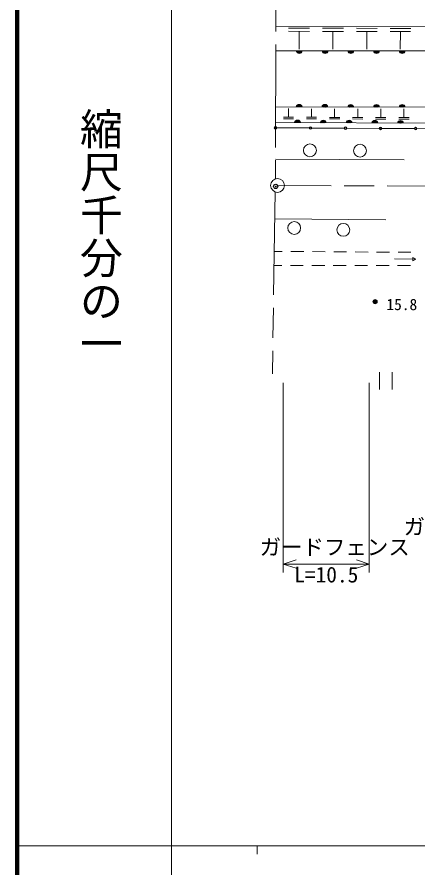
# Model space of a CAD drawing. Units: millimetres, scale not verified. Extents: x 40000 to 680000, y 20000 to 380000.
# Drawn here: x 40000 to 86760, y 202409 to 301546 of the extents above; entities that cross this region are included whole.
import ezdxf
from ezdxf.enums import TextEntityAlignment as Align

# ---------------------------------------------------------------- set-up
doc = ezdxf.new("R2010")
doc.units = ezdxf.units.MM
doc.header["$LTSCALE"] = 1000
doc.header["$PDMODE"] = 32
doc.header["$PDSIZE"] = 500
doc.linetypes.add('CHAIN', pattern=[18.5, 12, -1.5, 3.5, -1.5])
for name, color, linetype, lineweight in [('M-BGD', 7, 'Continuous', 13), ('M-BMK', 2, 'CHAIN', 13), ('M-BMK-SRVR', 3, 'Continuous', 13), ('M-STR-HTXT', 7, 'Continuous', 13), ('M-TTL', 2, 'Continuous', 140), ('M-TTL-BAND', 7, 'Continuous', 13)]:
    doc.layers.add(name, color=color, linetype=linetype, lineweight=lineweight)
doc.layers.add('M-OTRS', color=6, linetype='Continuous')
doc.styles.add('@ＭＳ ゴシック', font='')
doc.styles.add('ＭＳ ゴシック', font='')
doc.styles.get('@ＭＳ ゴシック').set_extended_font_data('@MS Gothic')
doc.styles.get('ＭＳ ゴシック').set_extended_font_data('MS Gothic')

msp = doc.modelspace()

# ---------------------------------------------------------------- linework, layer by layer
at = {"layer": 'M-BGD'}
for p, q in [((70190, 300455), (144665, 300235)), ((71672, 299883), (74122, 299876)), ((71673, 300251), (74123, 300244)), ((72897, 299880), (72891, 297797)), ((75629, 299874), (78064, 299867)), ((75630, 300239), (78065, 300232)), ((76847, 299870), (76840, 297801)), ((79571, 299865), (81992, 299857)), ((79573, 300228), (81993, 300220)), ((80782, 299861), (80776, 297804)), ((83499, 299855), (85905, 299848)), ((83500, 300216), (85906, 300209)), ((84702, 299852), (84696, 297807)), ((70181, 297595), (144663, 297654)), ((144659, 290936), (70160, 291071)), ((71673, 289869), (71676, 290869)), ((74353, 289861), (74356, 290864)), ((77037, 289852), (77040, 290859)), ((79725, 289844), (79729, 290854)), ((82418, 289835), (82422, 290849)), ((85115, 289827), (85119, 290844)), ((72260, 289691), (71084, 289695)), ((72261, 289867), (71085, 289871)), ((74942, 289682), (73762, 289686)), ((74943, 289859), (73763, 289863)), ((77628, 289673), (76444, 289677)), ((77629, 289850), (76445, 289854)), ((80320, 289842), (79131, 289846)), ((80319, 289663), (79131, 289667)), ((83014, 289654), (81821, 289658)), ((83015, 289833), (81822, 289837)), ((85713, 289645), (84516, 289649)), ((85714, 289825), (84517, 289829)), ((144287, 288915), (70155, 289257)), ((74085, 288618), (70303, 288639)), ((78168, 288595), (74385, 288616)), ((82251, 288573), (78468, 288594)), ((86333, 288550), (82551, 288571)), ((90416, 288527), (86633, 288548)), ((70141, 284999), (85144, 284916)), ((82994, 277900), (70067, 278035)), ((70940, 274235), (70007, 274241)), ((73440, 274219), (71940, 274229)), ((75940, 274202), (74440, 274212)), ((78440, 274185), (76940, 274195)), ((80940, 274169), (79440, 274179)), ((83440, 274152), (81940, 274162)), ((85940, 274135), (84440, 274145)), ((84019, 273384), (86518, 273321)), ((86139, 273143), (86148, 273518)), ((86518, 273321), (86139, 273143)), ((86148, 273518), (86518, 273321)), ((70887, 272614), (69982, 272614)), ((73387, 272613), (71887, 272613)), ((75887, 272613), (74387, 272613)), ((78387, 272613), (76887, 272613)), ((80887, 272613), (79387, 272613)), ((83387, 272613), (81887, 272613)), ((85887, 272612), (84387, 272613)), ((82260, 260164), (82260, 258164)), ((83760, 260164), (83760, 258164))]:
    msp.add_line(p, q, dxfattribs=at)
for centre, radius in [((70153, 288640), 150), ((70153, 288640), 120), ((70153, 288640), 100), ((74235, 288617), 150), ((74235, 288617), 120), ((74235, 288617), 100), ((78318, 288595), 150), ((78318, 288595), 120), ((78318, 288595), 100), ((82401, 288572), 150), ((82401, 288572), 120), ((82401, 288572), 100), ((86483, 288549), 150), ((86483, 288549), 120), ((86483, 288549), 100), ((74155, 286012), 750), ((80001, 285970), 750), ((72328, 276972), 750), ((78052, 276747), 750), ((81750, 268382), 250), ((81750, 268382), 204), ((81750, 268382), 159), ((81750, 268382), 114), ((81750, 268382), 68.2), ((81750, 268382), 22.7)]:
    msp.add_circle(centre, radius, dxfattribs=at)
for centre, radius, start, end in [((72922, 297652), 354, 188.84241, 351.24759), ((72922, 297652), 283, 191.06645, 349.02355), ((72922, 297652), 212, 194.81278, 345.27723), ((72922, 297652), 142, 202.52451, 337.5655), ((72922, 297652), 100, 212.84217, 327.24783), ((75922, 297654), 354, 188.84241, 351.24759), ((75922, 297654), 283, 191.06645, 349.02355), ((75922, 297654), 212, 194.81278, 345.27723), ((75922, 297654), 142, 202.52451, 337.5655), ((75922, 297654), 100, 212.84217, 327.24783), ((78922, 297656), 354, 188.84241, 351.24759), ((78922, 297656), 283, 191.06645, 349.02355), ((78922, 297656), 212, 194.81278, 345.27723), ((78922, 297656), 142, 202.52451, 337.5655), ((78922, 297656), 100, 212.84217, 327.24783), ((81922, 297659), 354, 188.84241, 351.24759), ((81922, 297659), 283, 191.06645, 349.02355), ((81922, 297659), 212, 194.81278, 345.27723), ((81922, 297659), 142, 202.52451, 337.5655), ((81922, 297659), 100, 212.84217, 327.24783), ((84922, 297661), 354, 188.84241, 351.24759), ((84922, 297661), 283, 191.06645, 349.02355), ((84922, 297661), 212, 194.81278, 345.27723), ((84922, 297661), 142, 202.52451, 337.5655), ((84922, 297661), 100, 212.84217, 327.24783), ((72910, 291012), 354, 8.69322, 171.0984), ((72910, 291012), 283, 10.91726, 168.87436), ((72910, 291012), 212, 14.66358, 165.12803), ((72910, 291012), 142, 22.37531, 157.4163), ((72910, 291012), 100, 32.69298, 147.09864), ((75910, 291007), 354, 8.69322, 171.0984), ((75910, 291007), 283, 10.91726, 168.87436), ((75910, 291007), 212, 14.66358, 165.12803), ((75910, 291007), 142, 22.37531, 157.4163), ((75910, 291007), 100, 32.69298, 147.09864), ((78910, 291001), 354, 8.69322, 171.0984), ((78910, 291001), 283, 10.91726, 168.87436), ((78910, 291001), 212, 14.66358, 165.12803), ((78910, 291001), 142, 22.37531, 157.4163), ((78910, 291001), 100, 32.69298, 147.09864), ((81910, 290996), 354, 8.69322, 171.0984), ((81910, 290996), 283, 10.91726, 168.87436), ((81910, 290996), 212, 14.66358, 165.12803), ((81910, 290996), 142, 22.37531, 157.4163), ((81910, 290996), 100, 32.69298, 147.09864), ((84910, 290990), 354, 8.69322, 171.0984), ((84910, 290990), 283, 10.91726, 168.87436), ((84910, 290990), 212, 14.66358, 165.12803), ((84910, 290990), 142, 22.37531, 157.4163), ((84910, 290990), 100, 32.69298, 147.09864), ((72721, 289191), 354, 8.53289, 170.93806), ((75721, 289177), 354, 8.53289, 170.93806), ((78721, 289163), 354, 8.53289, 170.93806), ((81721, 289150), 354, 8.53289, 170.93806), ((84721, 289136), 354, 8.53289, 170.93806), ((72721, 289191), 283, 10.75692, 168.71402), ((72721, 289191), 212, 14.50325, 164.9677), ((72721, 289191), 142, 22.21498, 157.25597), ((72721, 289191), 100, 32.53264, 146.93831), ((75721, 289177), 283, 10.75692, 168.71402), ((75721, 289177), 212, 14.50325, 164.9677), ((75721, 289177), 142, 22.21498, 157.25597), ((75721, 289177), 100, 32.53264, 146.93831), ((78721, 289163), 283, 10.75692, 168.71402), ((78721, 289163), 212, 14.50325, 164.9677), ((78721, 289163), 142, 22.21498, 157.25597), ((78721, 289163), 100, 32.53264, 146.93831), ((81721, 289150), 283, 10.75692, 168.71402), ((81721, 289150), 212, 14.50325, 164.9677), ((81721, 289150), 142, 22.21498, 157.25597), ((81721, 289150), 100, 32.53264, 146.93831), ((84721, 289136), 283, 10.75692, 168.71402), ((84721, 289136), 212, 14.50325, 164.9677), ((84721, 289136), 142, 22.21498, 157.25597), ((84721, 289136), 100, 32.53264, 146.93831)]:
    msp.add_arc(centre, radius, start, end, dxfattribs=at)
at = {"layer": 'M-BMK'}
for p, q in [((70300, 335358), (70134, 282682)), ((169150, 281485), (70379, 281921)), ((70116, 281166), (69783, 259976))]:
    msp.add_line(p, q, dxfattribs=at)
at = {"layer": 'M-BMK-SRVR'}
msp.add_circle((70379, 281921), 800, dxfattribs=at)
at = {"layer": 'M-OTRS'}
msp.add_point((70163, 281807), dxfattribs=at)
at = {"layer": 'M-STR-HTXT'}
for p, q in [((71043, 258935), (71043, 236820)), ((81082, 258935), (81082, 236820)), ((71043, 237820), (72543, 238320)), ((81082, 237820), (79582, 238320)), ((71043, 237820), (81082, 237820)), ((71043, 237820), (72543, 237320)), ((81082, 237820), (79582, 237320))]:
    msp.add_line(p, q, dxfattribs=at)
at = {"layer": 'M-TTL'}
msp.add_line((40000, 380000), (40000, 20000), dxfattribs=at)
at = {"layer": 'M-TTL-BAND'}
for p, q in [((58000, 370000), (58000, 20000)), ((40000, 205000), (579000, 205000)), ((68000, 205000), (68000, 204000))]:
    msp.add_line(p, q, dxfattribs=at)

# ---------------------------------------------------------------- texts
at = {"layer": 'M-BGD', "style": 'ＭＳ ゴシック'}
msp.add_text('15.8', height=1320, dxfattribs=at).set_placement((84875, 268057), align=Align.MIDDLE_CENTER)
at = {"layer": 'M-STR-HTXT', "style": 'ＭＳ ゴシック'}
for p in [(93830, 242167), (77042, 239789)]:
    msp.add_text('ガードフェンス', height=1833, dxfattribs=at).set_placement(p, align=Align.MIDDLE_CENTER)
msp.add_text('L=10.5', height=1833, dxfattribs=at).set_placement((76063, 235120), align=Align.BOTTOM_CENTER)
at = {"layer": 'M-TTL-BAND', "style": '@ＭＳ ゴシック'}
msp.add_text('縮尺千分の一', height=3666, rotation=270, dxfattribs=at).set_placement((49777, 261030), align=Align.MIDDLE_RIGHT)

doc.saveas('drawing.dxf')
